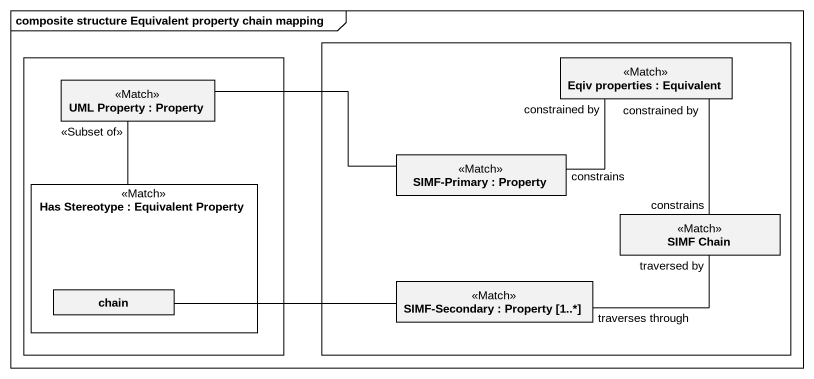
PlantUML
@startuml
mainframe composite structure Equivalent property chain mapping
rectangle " " as rectangle1 {
  rectangle "UML Property : Property" as UML_Property <<Match>>
  rectangle "Has Stereotype : Equivalent Property" as Has_Stereotype <<Match>> {
    rectangle chain
  }
}
rectangle " " as rectangle2 {
  rectangle "Eqiv properties : Equivalent" as Eqiv_properties <<Match>>
  rectangle "SIMF-Primary : Property" as SIMF_Primary <<Match>>
  rectangle "SIMF Chain" as SIMF_Chain <<Match>>
  rectangle "SIMF-Secondary : Property [1..*]" as SIMF_Secondary <<Match>>
}
UML_Property -right- SIMF_Primary
UML_Property "<<Subset of>>" -- Has_Stereotype
SIMF_Primary "constrains" -right- "constrained by" Eqiv_properties
SIMF_Chain "constrains" -up- "constrained by" Eqiv_properties
chain -right- SIMF_Secondary
SIMF_Secondary "traverses through" -right- "traversed by" SIMF_Chain
@enduml
